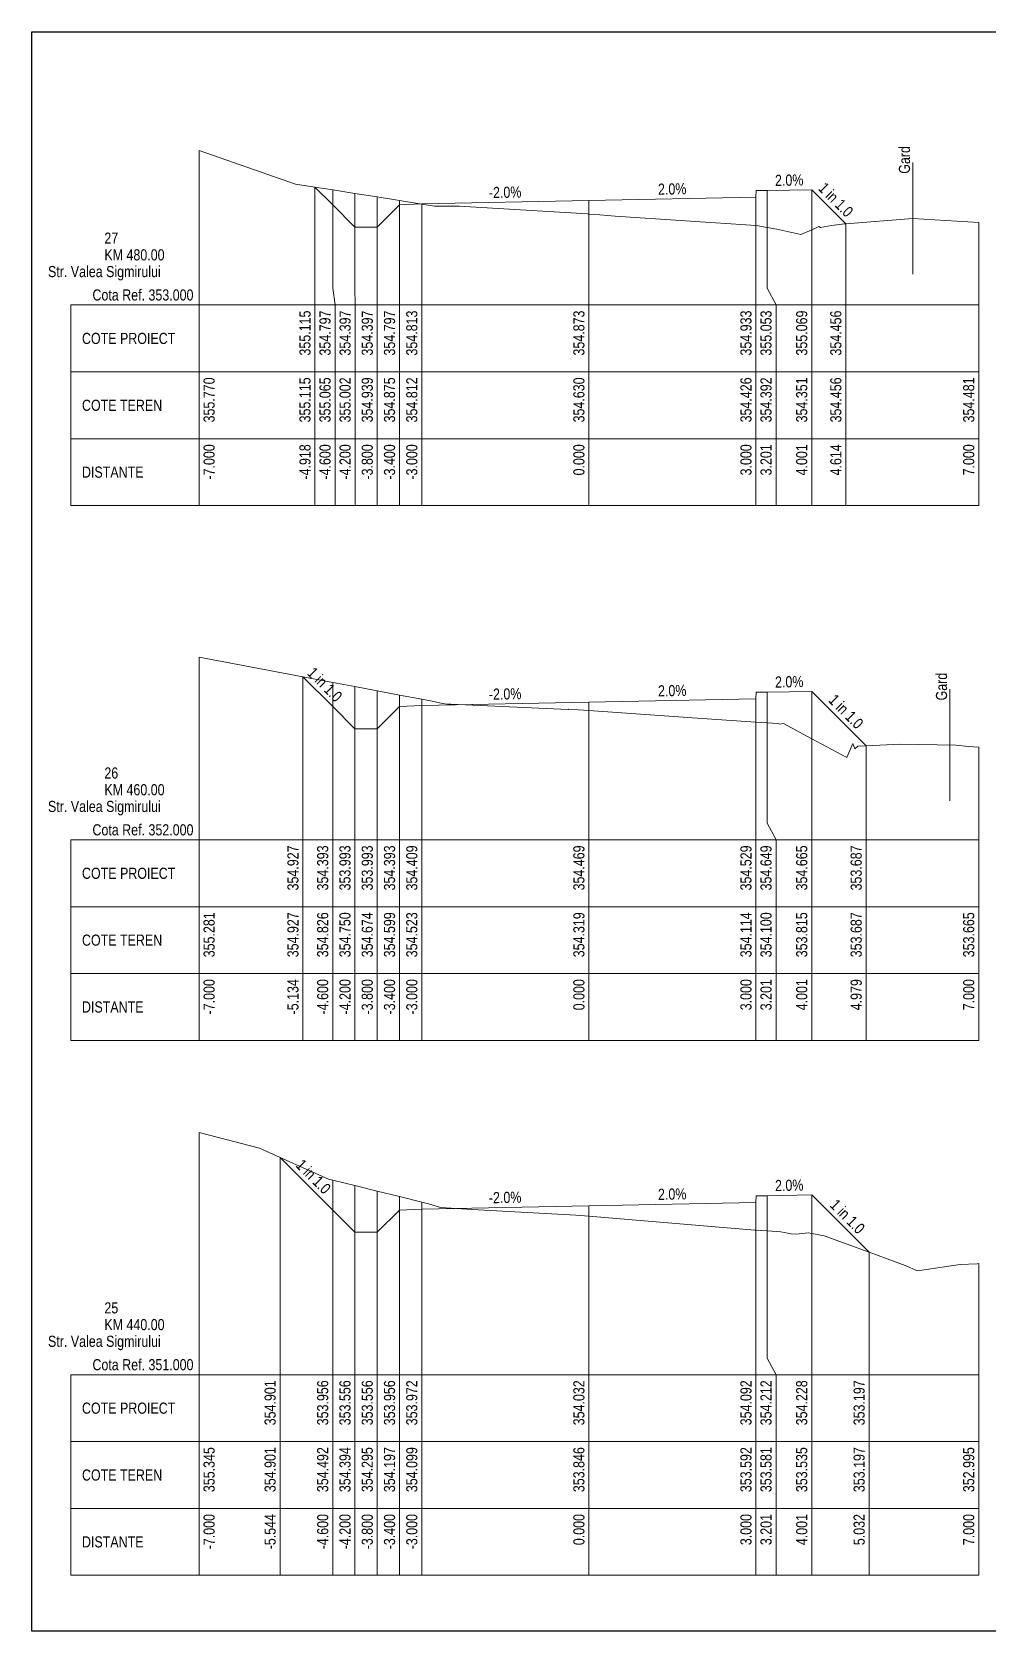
# Model space of a CAD drawing. Extents: x 1 to 634, y 0 to 594.
# Drawn here: x 250 to 267.15, y 0 to 28.7 of the extents above; entities that cross this region are included whole.
import ezdxf
from ezdxf.enums import TextEntityAlignment as Align

# ---------------------------------------------------------------- set-up
doc = ezdxf.new("R2010")
doc.units = 0
doc.header["$MEASUREMENT"] = 0
doc.layers.add('ARD-No Plot', color=1, linetype='Continuous', lineweight=0, plot=False)
for name, color, linetype, lineweight in [('Cartus', 7, 'Continuous', 0), ('DESIGN-TEXT', 7, 'Continuous', 0), ('EXISTING-TEXT', 7, 'Continuous', 0), ('LINES', 7, 'Continuous', 0), ('Text', 7, 'Continuous', 0), ('X-RL', 7, 'Continuous', 0), ('XPLOT-DESIGN', 5, 'Continuous', 0), ('XPLOT-EXISTING', 3, 'Continuous', 0), ('XPLOT-GRADE', 7, 'Continuous', 0), ('XPLOT-KM', 7, 'Continuous', 0), ('XPLOT-TITLE', 7, 'Continuous', 0)]:
    doc.layers.add(name, color=color, linetype=linetype, lineweight=lineweight)
doc.styles.add('$5$$0$Arial', font='arial.ttf', dxfattribs={"width": 0.8})

# ---------------------------------------------------------------- blocks, each defined once
blk = doc.blocks.new('$4$$0$A3_TRANSV_ALIN_TIRENA')
at = {"layer": ''}
blk.add_lwpolyline([(0, 0), (0, 287), (345, 287), (345, 0)], close=True, dxfattribs=at)

msp = doc.modelspace()

# ---------------------------------------------------------------- linework, layer by layer
at = {"layer": 'LINES'}
for p, q in [((253, 24.1), (253, 26.57)), ((253, 24.1), (253, 26.57)), ((265.816, 26.355), (265.816, 24.355)), ((255.082, 24.1), (255.082, 25.915)), ((255.082, 24.1), (255.082, 25.915)), ((255.082, 24.1), (255.082, 25.915)), ((255.4, 24.1), (255.4, 25.865)), ((255.4, 24.1), (255.4, 25.865)), ((255.4, 24.1), (255.4, 25.865)), ((263.201, 24.1), (263.201, 25.853)), ((263.201, 24.1), (263.201, 25.853)), ((263.201, 24.1), (263.201, 25.853)), ((264.001, 24.1), (264.001, 25.869)), ((264.001, 24.1), (264.001, 25.869)), ((264.001, 24.1), (264.001, 25.869)), ((255.8, 24.1), (255.8, 25.802)), ((255.8, 24.1), (255.8, 25.802)), ((255.8, 24.1), (255.8, 25.802)), ((256.2, 24.1), (256.2, 25.739)), ((256.2, 24.1), (256.2, 25.739)), ((256.2, 24.1), (256.2, 25.739)), ((256.6, 24.1), (256.6, 25.675)), ((256.6, 24.1), (256.6, 25.675)), ((256.6, 24.1), (256.6, 25.675)), ((257, 24.1), (257, 25.613)), ((257, 24.1), (257, 25.613)), ((257, 24.1), (257, 25.613)), ((260, 24.1), (260, 25.673)), ((260, 24.1), (260, 25.673)), ((260, 24.1), (260, 25.673)), ((263, 24.1), (263, 25.733)), ((263, 24.1), (263, 25.733)), ((263, 24.1), (263, 25.733)), ((264.614, 24.1), (264.614, 25.256)), ((264.614, 24.1), (264.614, 25.256)), ((264.614, 24.1), (264.614, 25.256)), ((267, 24.1), (267, 25.281)), ((267, 24.1), (267, 25.281)), ((253, 23.8), (253, 24.1)), ((253, 23.8), (253, 24.1)), ((255.082, 23.8), (255.082, 24.1)), ((255.082, 23.8), (255.082, 24.1)), ((255.082, 23.8), (255.082, 24.1)), ((255.442, 23.8), (255.4, 24.1)), ((255.442, 23.8), (255.4, 24.1)), ((255.442, 23.8), (255.4, 24.1)), ((255.802, 23.8), (255.8, 24.1)), ((255.802, 23.8), (255.8, 24.1)), ((255.802, 23.8), (255.8, 24.1)), ((256.2, 23.8), (256.2, 24.1)), ((256.2, 23.8), (256.2, 24.1)), ((256.2, 23.8), (256.2, 24.1)), ((256.6, 23.8), (256.6, 24.1)), ((256.6, 23.8), (256.6, 24.1)), ((256.6, 23.8), (256.6, 24.1)), ((257, 23.8), (257, 24.1)), ((257, 23.8), (257, 24.1)), ((257, 23.8), (257, 24.1)), ((260, 23.8), (260, 24.1)), ((260, 23.8), (260, 24.1)), ((260, 23.8), (260, 24.1)), ((263, 23.8), (263, 24.1)), ((263, 23.8), (263, 24.1)), ((263, 23.8), (263, 24.1)), ((263.36, 23.8), (263.201, 24.1)), ((263.36, 23.8), (263.201, 24.1)), ((263.36, 23.8), (263.201, 24.1)), ((264.001, 23.8), (264.001, 24.1)), ((264.001, 23.8), (264.001, 24.1)), ((264.001, 23.8), (264.001, 24.1)), ((264.614, 23.8), (264.614, 24.1)), ((264.614, 23.8), (264.614, 24.1)), ((264.614, 23.8), (264.614, 24.1)), ((267, 23.8), (267, 24.1)), ((267, 23.8), (267, 24.1)), ((250.698, 22.6), (250.698, 23.8)), ((250.698, 23.8), (253, 23.8)), ((253, 20.2), (253, 23.8)), ((253, 20.2), (253, 23.8)), ((253, 20.2), (253, 23.8)), ((253, 23.8), (267, 23.8)), ((255.082, 20.2), (255.082, 23.8)), ((255.082, 20.2), (255.082, 23.8)), ((255.082, 20.2), (255.082, 23.8)), ((255.442, 20.2), (255.442, 23.8)), ((255.442, 20.2), (255.442, 23.8)), ((255.442, 20.2), (255.442, 23.8)), ((255.802, 20.2), (255.802, 23.8)), ((255.802, 20.2), (255.802, 23.8)), ((255.802, 20.2), (255.802, 23.8)), ((256.2, 20.2), (256.2, 23.8)), ((256.2, 20.2), (256.2, 23.8)), ((256.2, 20.2), (256.2, 23.8)), ((256.6, 20.2), (256.6, 23.8)), ((256.6, 20.2), (256.6, 23.8)), ((256.6, 20.2), (256.6, 23.8)), ((257, 20.2), (257, 23.8)), ((257, 20.2), (257, 23.8)), ((257, 20.2), (257, 23.8)), ((260, 20.2), (260, 23.8)), ((260, 20.2), (260, 23.8)), ((260, 20.2), (260, 23.8)), ((263, 20.2), (263, 23.8)), ((263, 20.2), (263, 23.8)), ((263, 20.2), (263, 23.8)), ((263.36, 20.2), (263.36, 23.8)), ((263.36, 20.2), (263.36, 23.8)), ((263.36, 20.2), (263.36, 23.8)), ((264.001, 20.2), (264.001, 23.8)), ((264.001, 20.2), (264.001, 23.8)), ((264.001, 20.2), (264.001, 23.8)), ((264.614, 20.2), (264.614, 23.8)), ((264.614, 20.2), (264.614, 23.8)), ((264.614, 20.2), (264.614, 23.8)), ((267, 20.2), (267, 23.8)), ((267, 20.2), (267, 23.8)), ((267, 20.2), (267, 23.8)), ((250.698, 21.4), (250.698, 22.6)), ((250.698, 22.6), (253, 22.6)), ((253, 22.6), (250.698, 22.6)), ((253, 22.6), (267, 22.6)), ((250.698, 20.2), (250.698, 21.4)), ((250.698, 21.4), (253, 21.4)), ((253, 21.4), (250.698, 21.4)), ((253, 21.4), (267, 21.4)), ((253, 20.2), (250.698, 20.2)), ((253, 20.2), (267, 20.2)), ((253, 14.5), (253, 17.481)), ((253, 14.5), (253, 17.481)), ((254.866, 14.5), (254.866, 17.127)), ((254.866, 14.5), (254.866, 17.127)), ((254.866, 14.5), (254.866, 17.127)), ((255.4, 14.5), (255.4, 17.026)), ((255.4, 14.5), (255.4, 17.026)), ((255.4, 14.5), (255.4, 17.026)), ((255.8, 14.5), (255.8, 16.95)), ((255.8, 14.5), (255.8, 16.95)), ((255.8, 14.5), (255.8, 16.95)), ((256.2, 14.5), (256.2, 16.874)), ((256.2, 14.5), (256.2, 16.874)), ((256.2, 14.5), (256.2, 16.874)), ((256.6, 14.5), (256.6, 16.799)), ((256.6, 14.5), (256.6, 16.799)), ((256.6, 14.5), (256.6, 16.799)), ((257, 14.5), (257, 16.723)), ((257, 14.5), (257, 16.723)), ((257, 14.5), (257, 16.723)), ((260, 14.5), (260, 16.669)), ((260, 14.5), (260, 16.669)), ((260, 14.5), (260, 16.669)), ((263, 14.5), (263, 16.729)), ((263, 14.5), (263, 16.729)), ((263, 14.5), (263, 16.729)), ((263.201, 14.5), (263.201, 16.849)), ((263.201, 14.5), (263.201, 16.849)), ((263.201, 14.5), (263.201, 16.849)), ((264.001, 14.5), (264.001, 16.865)), ((264.001, 14.5), (264.001, 16.865)), ((264.001, 14.5), (264.001, 16.865)), ((266.481, 16.902), (266.481, 14.902)), ((264.979, 14.5), (264.979, 15.887)), ((264.979, 14.5), (264.979, 15.887)), ((264.979, 14.5), (264.979, 15.887)), ((267, 14.5), (267, 15.865)), ((267, 14.5), (267, 15.865)), ((253, 14.2), (253, 14.5)), ((253, 14.2), (253, 14.5)), ((254.866, 14.2), (254.866, 14.5)), ((254.866, 14.2), (254.866, 14.5)), ((254.866, 14.2), (254.866, 14.5)), ((255.4, 14.2), (255.4, 14.5)), ((255.4, 14.2), (255.4, 14.5)), ((255.4, 14.2), (255.4, 14.5)), ((255.8, 14.2), (255.8, 14.5)), ((255.8, 14.2), (255.8, 14.5)), ((255.8, 14.2), (255.8, 14.5)), ((256.2, 14.2), (256.2, 14.5)), ((256.2, 14.2), (256.2, 14.5)), ((256.2, 14.2), (256.2, 14.5)), ((256.6, 14.2), (256.6, 14.5)), ((256.6, 14.2), (256.6, 14.5)), ((256.6, 14.2), (256.6, 14.5)), ((257, 14.2), (257, 14.5)), ((257, 14.2), (257, 14.5)), ((257, 14.2), (257, 14.5)), ((260, 14.2), (260, 14.5)), ((260, 14.2), (260, 14.5)), ((260, 14.2), (260, 14.5)), ((263, 14.2), (263, 14.5)), ((263, 14.2), (263, 14.5)), ((263, 14.2), (263, 14.5)), ((263.36, 14.2), (263.201, 14.5)), ((263.36, 14.2), (263.201, 14.5)), ((263.36, 14.2), (263.201, 14.5)), ((264.001, 14.2), (264.001, 14.5)), ((264.001, 14.2), (264.001, 14.5)), ((264.001, 14.2), (264.001, 14.5)), ((264.979, 14.2), (264.979, 14.5)), ((264.979, 14.2), (264.979, 14.5)), ((264.979, 14.2), (264.979, 14.5)), ((267, 14.2), (267, 14.5)), ((267, 14.2), (267, 14.5)), ((250.698, 13), (250.698, 14.2)), ((250.698, 14.2), (253, 14.2)), ((253, 10.6), (253, 14.2)), ((253, 10.6), (253, 14.2)), ((253, 10.6), (253, 14.2)), ((253, 14.2), (267, 14.2)), ((254.866, 10.6), (254.866, 14.2)), ((254.866, 10.6), (254.866, 14.2)), ((254.866, 10.6), (254.866, 14.2)), ((255.4, 10.6), (255.4, 14.2)), ((255.4, 10.6), (255.4, 14.2)), ((255.4, 10.6), (255.4, 14.2)), ((255.8, 10.6), (255.8, 14.2)), ((255.8, 10.6), (255.8, 14.2)), ((255.8, 10.6), (255.8, 14.2)), ((256.2, 10.6), (256.2, 14.2)), ((256.2, 10.6), (256.2, 14.2)), ((256.2, 10.6), (256.2, 14.2)), ((256.6, 10.6), (256.6, 14.2)), ((256.6, 10.6), (256.6, 14.2)), ((256.6, 10.6), (256.6, 14.2)), ((257, 10.6), (257, 14.2)), ((257, 10.6), (257, 14.2)), ((257, 10.6), (257, 14.2)), ((260, 10.6), (260, 14.2)), ((260, 10.6), (260, 14.2)), ((260, 10.6), (260, 14.2)), ((263, 10.6), (263, 14.2)), ((263, 10.6), (263, 14.2)), ((263, 10.6), (263, 14.2)), ((263.36, 10.6), (263.36, 14.2)), ((263.36, 10.6), (263.36, 14.2)), ((263.36, 10.6), (263.36, 14.2)), ((264.001, 10.6), (264.001, 14.2)), ((264.001, 10.6), (264.001, 14.2)), ((264.001, 10.6), (264.001, 14.2)), ((264.979, 10.6), (264.979, 14.2)), ((264.979, 10.6), (264.979, 14.2)), ((264.979, 10.6), (264.979, 14.2)), ((267, 10.6), (267, 14.2)), ((267, 10.6), (267, 14.2)), ((267, 10.6), (267, 14.2)), ((250.698, 11.8), (250.698, 13)), ((250.698, 13), (253, 13)), ((253, 13), (250.698, 13)), ((253, 13), (267, 13)), ((250.698, 10.6), (250.698, 11.8)), ((250.698, 11.8), (253, 11.8)), ((253, 11.8), (250.698, 11.8)), ((253, 11.8), (267, 11.8)), ((253, 10.6), (250.698, 10.6)), ((253, 10.6), (267, 10.6)), ((253, 4.9), (253, 8.945)), ((253, 4.9), (253, 8.945)), ((254.456, 4.9), (254.456, 8.501)), ((254.456, 4.9), (254.456, 8.501)), ((254.456, 4.9), (254.456, 8.501)), ((255.4, 4.9), (255.4, 8.092)), ((255.4, 4.9), (255.4, 8.092)), ((255.4, 4.9), (255.4, 8.092)), ((255.8, 4.9), (255.8, 7.994)), ((255.8, 4.9), (255.8, 7.994)), ((255.8, 4.9), (255.8, 7.994)), ((256.2, 4.9), (256.2, 7.895)), ((256.2, 4.9), (256.2, 7.895)), ((256.2, 4.9), (256.2, 7.895)), ((256.6, 4.9), (256.6, 7.797)), ((256.6, 4.9), (256.6, 7.797)), ((256.6, 4.9), (256.6, 7.797)), ((263.201, 4.9), (263.201, 7.812)), ((263.201, 4.9), (263.201, 7.812)), ((263.201, 4.9), (263.201, 7.812)), ((264.001, 4.9), (264.001, 7.828)), ((264.001, 4.9), (264.001, 7.828)), ((264.001, 4.9), (264.001, 7.828)), ((257, 4.9), (257, 7.699)), ((257, 4.9), (257, 7.699)), ((257, 4.9), (257, 7.699)), ((260, 4.9), (260, 7.632)), ((260, 4.9), (260, 7.632)), ((260, 4.9), (260, 7.632)), ((263, 4.9), (263, 7.692)), ((263, 4.9), (263, 7.692)), ((263, 4.9), (263, 7.692)), ((265.032, 4.9), (265.032, 6.797)), ((265.032, 4.9), (265.032, 6.797)), ((265.032, 4.9), (265.032, 6.797)), ((267, 4.9), (267, 6.595)), ((267, 4.9), (267, 6.595)), ((253, 4.6), (253, 4.9)), ((253, 4.6), (253, 4.9)), ((254.456, 4.6), (254.456, 4.9)), ((254.456, 4.6), (254.456, 4.9)), ((254.456, 4.6), (254.456, 4.9)), ((255.4, 4.6), (255.4, 4.9)), ((255.4, 4.6), (255.4, 4.9)), ((255.4, 4.6), (255.4, 4.9)), ((255.8, 4.6), (255.8, 4.9)), ((255.8, 4.6), (255.8, 4.9)), ((255.8, 4.6), (255.8, 4.9)), ((256.2, 4.6), (256.2, 4.9)), ((256.2, 4.6), (256.2, 4.9)), ((256.2, 4.6), (256.2, 4.9)), ((256.6, 4.6), (256.6, 4.9)), ((256.6, 4.6), (256.6, 4.9)), ((256.6, 4.6), (256.6, 4.9)), ((257, 4.6), (257, 4.9)), ((257, 4.6), (257, 4.9)), ((257, 4.6), (257, 4.9)), ((260, 4.6), (260, 4.9)), ((260, 4.6), (260, 4.9)), ((260, 4.6), (260, 4.9)), ((263, 4.6), (263, 4.9)), ((263, 4.6), (263, 4.9)), ((263, 4.6), (263, 4.9)), ((263.36, 4.6), (263.201, 4.9)), ((263.36, 4.6), (263.201, 4.9)), ((263.36, 4.6), (263.201, 4.9)), ((264.001, 4.6), (264.001, 4.9)), ((264.001, 4.6), (264.001, 4.9)), ((264.001, 4.6), (264.001, 4.9)), ((265.032, 4.6), (265.032, 4.9)), ((265.032, 4.6), (265.032, 4.9)), ((265.032, 4.6), (265.032, 4.9)), ((267, 4.6), (267, 4.9)), ((267, 4.6), (267, 4.9)), ((250.698, 3.4), (250.698, 4.6)), ((250.698, 4.6), (253, 4.6)), ((253, 1), (253, 4.6)), ((253, 1), (253, 4.6)), ((253, 1), (253, 4.6)), ((253, 4.6), (267, 4.6)), ((254.456, 1), (254.456, 4.6)), ((254.456, 1), (254.456, 4.6)), ((254.456, 1), (254.456, 4.6)), ((255.4, 1), (255.4, 4.6)), ((255.4, 1), (255.4, 4.6)), ((255.4, 1), (255.4, 4.6)), ((255.8, 1), (255.8, 4.6)), ((255.8, 1), (255.8, 4.6)), ((255.8, 1), (255.8, 4.6)), ((256.2, 1), (256.2, 4.6)), ((256.2, 1), (256.2, 4.6)), ((256.2, 1), (256.2, 4.6)), ((256.6, 1), (256.6, 4.6)), ((256.6, 1), (256.6, 4.6)), ((256.6, 1), (256.6, 4.6)), ((257, 1), (257, 4.6)), ((257, 1), (257, 4.6)), ((257, 1), (257, 4.6)), ((260, 1), (260, 4.6)), ((260, 1), (260, 4.6)), ((260, 1), (260, 4.6)), ((263, 1), (263, 4.6)), ((263, 1), (263, 4.6)), ((263, 1), (263, 4.6)), ((263.36, 1), (263.36, 4.6)), ((263.36, 1), (263.36, 4.6)), ((263.36, 1), (263.36, 4.6)), ((264.001, 1), (264.001, 4.6)), ((264.001, 1), (264.001, 4.6)), ((264.001, 1), (264.001, 4.6)), ((265.032, 1), (265.032, 4.6)), ((265.032, 1), (265.032, 4.6)), ((265.032, 1), (265.032, 4.6)), ((267, 1), (267, 4.6)), ((267, 1), (267, 4.6)), ((267, 1), (267, 4.6)), ((250.698, 2.2), (250.698, 3.4)), ((250.698, 3.4), (253, 3.4)), ((253, 3.4), (250.698, 3.4)), ((253, 3.4), (267, 3.4)), ((250.698, 1), (250.698, 2.2)), ((250.698, 2.2), (253, 2.2)), ((253, 2.2), (250.698, 2.2)), ((253, 2.2), (267, 2.2)), ((253, 1), (250.698, 1)), ((253, 1), (267, 1))]:
    msp.add_line(p, q, dxfattribs=at)
at = {"layer": 'XPLOT-DESIGN'}
for p, q in [((255.082, 25.915), (255.4, 25.597)), ((263, 25.733), (263.001, 25.853)), ((263.001, 25.853), (263.201, 25.853)), ((263.201, 25.853), (264.001, 25.869)), ((264.001, 25.869), (264.614, 25.256)), ((255.4, 25.597), (255.8, 25.197)), ((256.2, 25.197), (256.6, 25.597)), ((256.6, 25.597), (257, 25.613)), ((257, 25.613), (260, 25.673)), ((260, 25.673), (263, 25.733)), ((255.8, 25.197), (256.2, 25.197)), ((254.866, 17.127), (255.4, 16.593)), ((257, 16.609), (260, 16.669)), ((260, 16.669), (263, 16.729)), ((263, 16.729), (263.001, 16.849)), ((263.001, 16.849), (263.201, 16.849)), ((263.201, 16.849), (264.001, 16.865)), ((264.001, 16.865), (264.979, 15.887)), ((255.4, 16.593), (255.8, 16.193)), ((256.2, 16.193), (256.6, 16.593)), ((256.6, 16.593), (257, 16.609)), ((255.8, 16.193), (256.2, 16.193)), ((254.456, 8.501), (255.4, 7.556)), ((263, 7.692), (263.001, 7.812)), ((263.001, 7.812), (263.201, 7.812)), ((263.201, 7.812), (264.001, 7.828)), ((264.001, 7.828), (265.032, 6.797)), ((255.4, 7.556), (255.8, 7.156)), ((256.2, 7.156), (256.6, 7.556)), ((256.6, 7.556), (257, 7.572)), ((257, 7.572), (260, 7.632)), ((260, 7.632), (263, 7.692)), ((255.8, 7.156), (256.2, 7.156))]:
    msp.add_line(p, q, dxfattribs=at)
at = {"layer": 'XPLOT-EXISTING'}
for p, q in [((253, 26.57), (253, 26.57)), ((253, 26.57), (254.729, 25.971)), ((254.729, 25.971), (255.082, 25.915)), ((255.082, 25.915), (255.4, 25.865)), ((255.4, 25.865), (255.8, 25.802)), ((255.8, 25.802), (256.2, 25.739)), ((256.2, 25.739), (256.6, 25.675)), ((256.6, 25.675), (257, 25.612)), ((257, 25.612), (257.229, 25.576)), ((257.229, 25.576), (257.67, 25.572)), ((257.67, 25.572), (259.976, 25.434)), ((259.976, 25.434), (259.99, 25.431)), ((259.99, 25.431), (260, 25.43)), ((260, 25.43), (260, 25.43)), ((260, 25.43), (260.199, 25.419)), ((260.199, 25.419), (260.474, 25.396)), ((260.474, 25.396), (263, 25.226)), ((264.592, 25.254), (264.614, 25.256)), ((264.614, 25.256), (265.816, 25.355)), ((265.816, 25.355), (267, 25.281)), ((263, 25.226), (263.036, 25.223)), ((263.036, 25.223), (263.201, 25.192)), ((263.201, 25.192), (263.375, 25.159)), ((263.375, 25.159), (263.805, 25.066)), ((263.805, 25.066), (264.001, 25.151)), ((264.001, 25.151), (264.131, 25.208)), ((264.131, 25.208), (264.156, 25.191)), ((264.156, 25.191), (264.354, 25.229)), ((264.354, 25.229), (264.592, 25.254)), ((253, 17.481), (253, 17.481)), ((253, 17.481), (254.866, 17.127)), ((254.866, 17.127), (255.4, 17.026)), ((255.4, 17.026), (255.8, 16.95)), ((255.8, 16.95), (256.2, 16.874)), ((256.2, 16.874), (256.6, 16.799)), ((256.6, 16.799), (257, 16.723)), ((257, 16.723), (257.186, 16.688)), ((257.186, 16.688), (257.373, 16.65)), ((257.373, 16.65), (257.464, 16.638)), ((257.464, 16.638), (257.52, 16.635)), ((257.52, 16.635), (259.628, 16.542)), ((259.628, 16.542), (259.636, 16.544)), ((259.636, 16.544), (259.806, 16.533)), ((259.806, 16.533), (260, 16.519)), ((260, 16.519), (260, 16.519)), ((260, 16.519), (261.862, 16.39)), ((261.862, 16.39), (263, 16.314)), ((263, 16.314), (263.201, 16.3)), ((263.201, 16.3), (263.391, 16.287)), ((263.391, 16.287), (263.427, 16.279)), ((263.427, 16.279), (263.492, 16.286)), ((263.492, 16.286), (264.001, 16.015)), ((264.001, 16.015), (264.63, 15.681)), ((264.63, 15.681), (264.738, 15.93)), ((264.738, 15.93), (264.778, 15.836)), ((264.778, 15.836), (264.832, 15.879)), ((264.832, 15.879), (264.979, 15.887)), ((264.979, 15.887), (265.59, 15.919)), ((265.59, 15.919), (266.589, 15.9)), ((266.589, 15.9), (266.808, 15.875)), ((266.808, 15.875), (267, 15.865)), ((253, 8.945), (253, 8.945)), ((253, 8.945), (254.086, 8.666)), ((254.086, 8.666), (254.456, 8.501)), ((254.456, 8.501), (255.327, 8.11)), ((255.327, 8.11), (255.4, 8.092)), ((255.4, 8.092), (255.8, 7.994)), ((255.8, 7.994), (256.2, 7.895)), ((256.2, 7.895), (256.6, 7.797)), ((256.6, 7.797), (257, 7.699)), ((257, 7.699), (257.122, 7.669)), ((257.122, 7.669), (257.338, 7.601)), ((257.338, 7.601), (257.902, 7.563)), ((257.902, 7.563), (259.765, 7.466)), ((259.765, 7.466), (260, 7.446)), ((260, 7.446), (260, 7.446)), ((260, 7.446), (262.98, 7.193)), ((262.98, 7.193), (263, 7.192)), ((263, 7.192), (263.201, 7.181)), ((263.201, 7.181), (263.445, 7.167)), ((263.445, 7.167), (263.633, 7.127)), ((263.633, 7.127), (263.724, 7.122)), ((263.724, 7.122), (263.938, 7.145)), ((263.938, 7.145), (264.001, 7.135)), ((264.001, 7.135), (264.227, 7.095)), ((264.227, 7.095), (265.032, 6.797)), ((265.032, 6.797), (265.678, 6.558)), ((265.678, 6.558), (265.902, 6.464)), ((265.902, 6.464), (266.667, 6.577)), ((266.667, 6.577), (266.969, 6.593)), ((266.969, 6.593), (267, 6.595))]:
    msp.add_line(p, q, dxfattribs=at)

# ---------------------------------------------------------------- block references
at = {"layer": 'Cartus', "xscale": 0.1, "yscale": 0.1, "zscale": 0.1}
msp.add_blockref('$4$$0$A3_TRANSV_ALIN_TIRENA', (250, 0), dxfattribs=at)

# ---------------------------------------------------------------- texts
at = {"layer": 'ARD-No Plot', "style": '$5$$0$Arial', "width": 0.8}
for p in [(251.3, 24.3), (251.3, 14.7), (251.3, 5.1)]:
    msp.add_text('Str. Valea Sigmirului', height=0.2, dxfattribs=at).set_placement(p, align=Align.CENTER)
at = {"layer": 'DESIGN-TEXT', "style": '$5$$0$Arial', "width": 0.8}
for s, p in [('355.115', (255.002, 23.7)), ('354.797', (255.362, 23.7)), ('354.397', (255.722, 23.7)), ('354.397', (256.12, 23.7)), ('354.797', (256.52, 23.7)), ('354.813', (256.92, 23.7)), ('354.873', (259.92, 23.7)), ('354.933', (262.92, 23.7)), ('355.053', (263.28, 23.7)), ('355.069', (263.921, 23.7)), ('354.456', (264.534, 23.7)), ('354.927', (254.786, 14.1)), ('354.393', (255.32, 14.1)), ('353.993', (255.72, 14.1)), ('353.993', (256.12, 14.1)), ('354.393', (256.52, 14.1)), ('354.409', (256.92, 14.1)), ('354.469', (259.92, 14.1)), ('354.529', (262.92, 14.1)), ('354.649', (263.28, 14.1)), ('354.665', (263.921, 14.1)), ('353.687', (264.899, 14.1)), ('354.901', (254.376, 4.5)), ('353.956', (255.32, 4.5)), ('353.556', (255.72, 4.5)), ('353.556', (256.12, 4.5)), ('353.956', (256.52, 4.5)), ('353.972', (256.92, 4.5)), ('354.032', (259.92, 4.5)), ('354.092', (262.92, 4.5)), ('354.212', (263.28, 4.5)), ('354.228', (263.921, 4.5)), ('353.197', (264.952, 4.5))]:
    msp.add_text(s, height=0.2, rotation=90, dxfattribs=at).set_placement(p, align=Align.RIGHT)
at = {"layer": 'EXISTING-TEXT', "style": '$5$$0$Arial', "width": 0.8}
for s, p in [('355.770', (253.28, 22.5)), ('355.770', (253.28, 22.5)), ('355.115', (255.002, 22.5)), ('355.065', (255.362, 22.5)), ('355.002', (255.722, 22.5)), ('354.939', (256.12, 22.5)), ('354.875', (256.52, 22.5)), ('354.812', (256.92, 22.5)), ('354.630', (259.92, 22.5)), ('354.630', (259.92, 22.5)), ('354.426', (262.92, 22.5)), ('354.392', (263.28, 22.5)), ('354.351', (263.921, 22.5)), ('354.456', (264.534, 22.5)), ('354.481', (266.92, 22.5)), ('355.281', (253.28, 12.9)), ('355.281', (253.28, 12.9)), ('354.927', (254.786, 12.9)), ('354.826', (255.32, 12.9)), ('354.750', (255.72, 12.9)), ('354.674', (256.12, 12.9)), ('354.599', (256.52, 12.9)), ('354.523', (256.92, 12.9)), ('354.319', (259.92, 12.9)), ('354.319', (259.92, 12.9)), ('354.114', (262.92, 12.9)), ('354.100', (263.28, 12.9)), ('353.815', (263.921, 12.9)), ('353.687', (264.899, 12.9)), ('353.665', (266.92, 12.9)), ('355.345', (253.28, 3.3)), ('355.345', (253.28, 3.3)), ('354.901', (254.376, 3.3)), ('354.492', (255.32, 3.3)), ('354.394', (255.72, 3.3)), ('354.295', (256.12, 3.3)), ('354.197', (256.52, 3.3)), ('354.099', (256.92, 3.3)), ('353.846', (259.92, 3.3)), ('353.846', (259.92, 3.3)), ('353.592', (262.92, 3.3)), ('353.581', (263.28, 3.3)), ('353.535', (263.921, 3.3)), ('353.197', (264.952, 3.3)), ('352.995', (266.92, 3.3))]:
    msp.add_text(s, height=0.2, rotation=90, dxfattribs=at).set_placement(p, align=Align.RIGHT)
at = {"layer": 'Text', "style": '$5$$0$Arial', "width": 0.8}
for p in [(265.766, 26.155), (266.431, 16.702)]:
    msp.add_text('Gard', height=0.2, rotation=90, dxfattribs=at).set_placement(p)
for s, p in [('-7.000', (253.28, 21.3)), ('-7.000', (253.28, 21.3)), ('-4.918', (255.002, 21.3)), ('-4.918', (255.002, 21.3)), ('-4.918', (255.002, 21.3)), ('-4.600', (255.362, 21.3)), ('-4.600', (255.362, 21.3)), ('-4.600', (255.362, 21.3)), ('-4.200', (255.722, 21.3)), ('-4.200', (255.722, 21.3)), ('-4.200', (255.722, 21.3)), ('-3.800', (256.12, 21.3)), ('-3.800', (256.12, 21.3)), ('-3.800', (256.12, 21.3)), ('-3.400', (256.52, 21.3)), ('-3.400', (256.52, 21.3)), ('-3.400', (256.52, 21.3)), ('-3.000', (256.92, 21.3)), ('-3.000', (256.92, 21.3)), ('-3.000', (256.92, 21.3)), ('0.000', (259.92, 21.3)), ('0.000', (259.92, 21.3)), ('0.000', (259.92, 21.3)), ('3.000', (262.92, 21.3)), ('3.000', (262.92, 21.3)), ('3.000', (262.92, 21.3)), ('3.201', (263.28, 21.3)), ('3.201', (263.28, 21.3)), ('3.201', (263.28, 21.3)), ('4.001', (263.921, 21.3)), ('4.001', (263.921, 21.3)), ('4.001', (263.921, 21.3)), ('4.614', (264.534, 21.3)), ('4.614', (264.534, 21.3)), ('4.614', (264.534, 21.3)), ('7.000', (266.92, 21.3)), ('7.000', (266.92, 21.3)), ('-7.000', (253.28, 11.7)), ('-7.000', (253.28, 11.7)), ('-5.134', (254.786, 11.7)), ('-5.134', (254.786, 11.7)), ('-5.134', (254.786, 11.7)), ('-4.600', (255.32, 11.7)), ('-4.600', (255.32, 11.7)), ('-4.600', (255.32, 11.7)), ('-4.200', (255.72, 11.7)), ('-4.200', (255.72, 11.7)), ('-4.200', (255.72, 11.7)), ('-3.800', (256.12, 11.7)), ('-3.800', (256.12, 11.7)), ('-3.800', (256.12, 11.7)), ('-3.400', (256.52, 11.7)), ('-3.400', (256.52, 11.7)), ('-3.400', (256.52, 11.7)), ('-3.000', (256.92, 11.7)), ('-3.000', (256.92, 11.7)), ('-3.000', (256.92, 11.7)), ('0.000', (259.92, 11.7)), ('0.000', (259.92, 11.7)), ('0.000', (259.92, 11.7)), ('3.000', (262.92, 11.7)), ('3.000', (262.92, 11.7)), ('3.000', (262.92, 11.7)), ('3.201', (263.28, 11.7)), ('3.201', (263.28, 11.7)), ('3.201', (263.28, 11.7)), ('4.001', (263.921, 11.7)), ('4.001', (263.921, 11.7)), ('4.001', (263.921, 11.7)), ('4.979', (264.899, 11.7)), ('4.979', (264.899, 11.7)), ('4.979', (264.899, 11.7)), ('7.000', (266.92, 11.7)), ('7.000', (266.92, 11.7)), ('-7.000', (253.28, 2.1)), ('-7.000', (253.28, 2.1)), ('-5.544', (254.376, 2.1)), ('-5.544', (254.376, 2.1)), ('-5.544', (254.376, 2.1)), ('-4.600', (255.32, 2.1)), ('-4.600', (255.32, 2.1)), ('-4.600', (255.32, 2.1)), ('-4.200', (255.72, 2.1)), ('-4.200', (255.72, 2.1)), ('-4.200', (255.72, 2.1)), ('-3.800', (256.12, 2.1)), ('-3.800', (256.12, 2.1)), ('-3.800', (256.12, 2.1)), ('-3.400', (256.52, 2.1)), ('-3.400', (256.52, 2.1)), ('-3.400', (256.52, 2.1)), ('-3.000', (256.92, 2.1)), ('-3.000', (256.92, 2.1)), ('-3.000', (256.92, 2.1)), ('0.000', (259.92, 2.1)), ('0.000', (259.92, 2.1)), ('0.000', (259.92, 2.1)), ('3.000', (262.92, 2.1)), ('3.000', (262.92, 2.1)), ('3.000', (262.92, 2.1)), ('3.201', (263.28, 2.1)), ('3.201', (263.28, 2.1)), ('3.201', (263.28, 2.1)), ('4.001', (263.921, 2.1)), ('4.001', (263.921, 2.1)), ('4.001', (263.921, 2.1)), ('5.032', (264.952, 2.1)), ('5.032', (264.952, 2.1)), ('5.032', (264.952, 2.1)), ('7.000', (266.92, 2.1)), ('7.000', (266.92, 2.1))]:
    msp.add_text(s, height=0.2, rotation=90, dxfattribs=at).set_placement(p, align=Align.RIGHT)
at = {"layer": 'X-RL', "style": '$5$$0$Arial', "width": 0.8}
for s, p in [('Cota Ref. 353.000', (252.9, 23.88)), ('Cota Ref. 352.000', (252.9, 14.28)), ('Cota Ref. 351.000', (252.9, 4.68))]:
    msp.add_text(s, height=0.2, dxfattribs=at).set_placement(p, align=Align.RIGHT)
at = {"layer": 'XPLOT-GRADE', "style": '$5$$0$Arial', "width": 0.8}
for s, rotation, p in [('2.0%', 1.1458, (263.599, 25.941)), ('-2.0%', 1.1458, (258.498, 25.723)), ('2.0%', 1.1458, (261.498, 25.783)), ('1 in 1.0', 315, (264.364, 25.619)), ('1 in 1.0', 315, (255.189, 16.917)), ('2.0%', 1.1458, (261.498, 16.779)), ('2.0%', 1.1458, (263.599, 16.937)), ('-2.0%', 1.1458, (258.498, 16.719)), ('1 in 1.0', 315, (264.547, 16.432)), ('1 in 1.0', 315, (254.984, 8.085)), ('2.0%', 1.1458, (263.599, 7.9)), ('-2.0%', 1.1458, (258.498, 7.682)), ('2.0%', 1.1458, (261.498, 7.742)), ('1 in 1.0', 315, (264.573, 7.369))]:
    msp.add_text(s, height=0.2, rotation=rotation, dxfattribs=at).set_placement(p, align=Align.CENTER)
at = {"layer": 'XPLOT-KM', "style": '$5$$0$Arial', "width": 0.8}
for s, p in [('27', (251.3, 24.9)), ('KM 480.00', (251.3, 24.6)), ('26', (251.3, 15.3)), ('KM 460.00', (251.3, 15)), ('25', (251.3, 5.7)), ('KM 440.00', (251.3, 5.4))]:
    msp.add_text(s, height=0.2, dxfattribs=at).set_placement(p)
at = {"layer": 'XPLOT-TITLE', "style": '$5$$0$Arial', "width": 0.8}
for s, p in [('COTE PROIECT', (250.898, 23.1)), ('COTE TEREN', (250.898, 21.9)), ('DISTANTE', (250.898, 20.7)), ('COTE PROIECT', (250.898, 13.5)), ('COTE TEREN', (250.898, 12.3)), ('DISTANTE', (250.898, 11.1)), ('COTE PROIECT', (250.898, 3.9)), ('COTE TEREN', (250.898, 2.7)), ('DISTANTE', (250.898, 1.5))]:
    msp.add_text(s, height=0.2, dxfattribs=at).set_placement(p)

doc.saveas('drawing.dxf')
